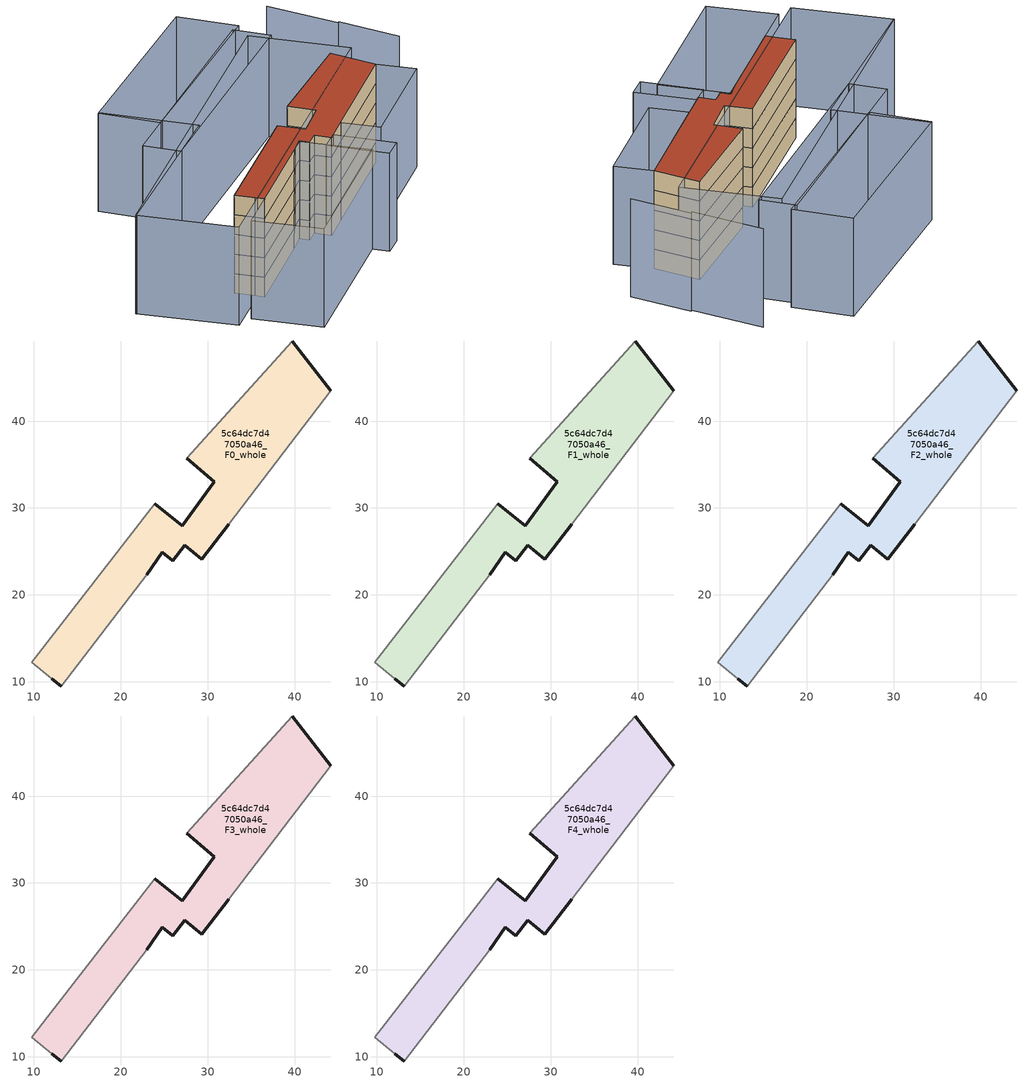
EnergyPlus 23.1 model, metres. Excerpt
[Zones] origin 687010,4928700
5c64dc7d47050a46_F0_whole
 floor ground (EU_floor_Construction): 39.74,49.22 44.18,43.51 32.39,28.12 29.33,24.12 27.38,25.69 25.96,23.93 24.76,24.89 22.99,22.31 13.12,9.51 12.02,10.37 9.72,12.24 23.88,30.48 27.04,27.94 30.76,33.01 27.6,35.75 z0
 wall outside (EU_wall_Construction): 12.02,10.37 13.12,9.51 / 22.99,22.31 24.76,24.89 25.96,23.93 27.38,25.69 29.33,24.12 32.39,28.12 / 44.18,43.51 39.74,49.22 / 27.6,35.75 30.76,33.01 27.04,27.94 23.88,30.48 z0:3
 wall adiabatic (EU_wall_Construction): 23.88,30.48 9.72,12.24 12.02,10.37 / 13.12,9.51 22.99,22.31 / 32.39,28.12 44.18,43.51 / 39.74,49.22 27.6,35.75 z0:3
5c64dc7d47050a46_F1_whole
 floor to 5c64dc7d47050a46_F0_whole (EU_floor_Construction): 39.74,49.22 44.18,43.51 32.39,28.12 29.33,24.12 27.38,25.69 25.96,23.93 24.76,24.89 22.99,22.31 13.12,9.51 12.02,10.37 9.72,12.24 23.88,30.48 27.04,27.94 30.76,33.01 27.6,35.75 z3
 wall outside (EU_wall_Construction): 12.02,10.37 13.12,9.51 / 22.99,22.31 24.76,24.89 25.96,23.93 27.38,25.69 29.33,24.12 32.39,28.12 / 44.18,43.51 39.74,49.22 / 27.6,35.75 30.76,33.01 27.04,27.94 23.88,30.48 z3:6
 wall adiabatic (EU_wall_Construction): 23.88,30.48 9.72,12.24 12.02,10.37 / 13.12,9.51 22.99,22.31 / 32.39,28.12 44.18,43.51 / 39.74,49.22 27.6,35.75 z3:6
5c64dc7d47050a46_F2_whole
 floor to 5c64dc7d47050a46_F1_whole (EU_floor_Construction): 39.74,49.22 44.18,43.51 32.39,28.12 29.33,24.12 27.38,25.69 25.96,23.93 24.76,24.89 22.99,22.31 13.12,9.51 12.02,10.37 9.72,12.24 23.88,30.48 27.04,27.94 30.76,33.01 27.6,35.75 z6
 wall outside (EU_wall_Construction): 12.02,10.37 13.12,9.51 / 22.99,22.31 24.76,24.89 25.96,23.93 27.38,25.69 29.33,24.12 32.39,28.12 / 44.18,43.51 39.74,49.22 / 27.6,35.75 30.76,33.01 27.04,27.94 23.88,30.48 z6:9
 wall adiabatic (EU_wall_Construction): 23.88,30.48 9.72,12.24 12.02,10.37 / 13.12,9.51 22.99,22.31 / 32.39,28.12 44.18,43.51 / 39.74,49.22 27.6,35.75 z6:9
5c64dc7d47050a46_F3_whole
 floor to 5c64dc7d47050a46_F2_whole (EU_floor_Construction): 39.74,49.22 44.18,43.51 32.39,28.12 29.33,24.12 27.38,25.69 25.96,23.93 24.76,24.89 22.99,22.31 13.12,9.51 12.02,10.37 9.72,12.24 23.88,30.48 27.04,27.94 30.76,33.01 27.6,35.75 z9
 wall outside (EU_wall_Construction): 12.02,10.37 13.12,9.51 / 22.99,22.31 24.76,24.89 25.96,23.93 27.38,25.69 29.33,24.12 32.39,28.12 / 44.18,43.51 39.74,49.22 / 27.6,35.75 30.76,33.01 27.04,27.94 23.88,30.48 z9:12
 wall adiabatic (EU_wall_Construction): 23.88,30.48 9.72,12.24 12.02,10.37 / 13.12,9.51 22.99,22.31 / 32.39,28.12 44.18,43.51 / 39.74,49.22 27.6,35.75 z9:12
5c64dc7d47050a46_F4_whole
 floor to 5c64dc7d47050a46_F3_whole (EU_floor_Construction): 39.74,49.22 44.18,43.51 32.39,28.12 29.33,24.12 27.38,25.69 25.96,23.93 24.76,24.89 22.99,22.31 13.12,9.51 12.02,10.37 9.72,12.24 23.88,30.48 27.04,27.94 30.76,33.01 27.6,35.75 z12
 wall outside (EU_wall_Construction): 12.02,10.37 13.12,9.51 / 22.99,22.31 24.76,24.89 25.96,23.93 27.38,25.69 29.33,24.12 32.39,28.12 / 44.18,43.51 39.74,49.22 / 27.6,35.75 30.76,33.01 27.04,27.94 23.88,30.48 z12:15
 wall adiabatic (EU_wall_Construction): 23.88,30.48 9.72,12.24 12.02,10.37 / 13.12,9.51 22.99,22.31 / 32.39,28.12 44.18,43.51 / 39.74,49.22 27.6,35.75 z12:15
 roof outside (EU_roof_Construction): 29.33,24.12 32.39,28.12 44.18,43.51 39.74,49.22 27.6,35.75 30.76,33.01 27.04,27.94 23.88,30.48 9.72,12.24 12.02,10.37 13.12,9.51 22.99,22.31 24.76,24.89 25.96,23.93 27.38,25.69 z15
shading: 2.88,44.02 14,34.84 / 14,34.84 -5.34,11.38 / 50.66,50.51 44.77,58.09 / 44.52,57.76 37.59,66.61 / 8.7,3.76 24.74,24.57 / 24.74,24.57 32.98,18.22 / 32.98,18.22 16.94,-2.59 / 16.94,-2.59 8.7,3.76 / 6.33,2.47 -5.33,11.54 / -5.33,11.54 31.39,58.77 / 31.39,58.77 43.06,49.7 / 43.06,49.7 6.33,2.47 / 34.78,16.37 27.69,22.07 / 27.69,22.07 29.88,24.79 / 29.88,24.79 36.97,19.09 / 36.97,19.09 34.78,16.37 / 32.34,28.04 44.18,43.51 / 44.18,43.51 48.81,39.97 / 48.81,39.97 36.96,24.5 / 36.96,24.5 32.34,28.04 / 34.45,57.7 8.51,28.19 / 8.51,28.19 4.31,31.88 / 4.31,31.88 30.25,61.39 / 30.25,61.39 34.45,57.7 / 31.53,62.21 9.47,37.75 / 9.47,37.75 2.68,43.87 / 2.68,43.87 24.73,68.34 / 24.73,68.34 31.53,62.21 z0:15
[Building]
EU S2 Campaign: North Axis=0; Terrain=City; Solar Distribution=FullExterior
[Site:Location]
Bologna: Latitude=44.5; Longitude=11.25; Time Zone=1; Elevation=37
[SizingPeriod:WeatherFileDays]
AnnualSizingPeriod: Begin Month=1; Begin Day of Month=1; End Month=12; End Day of Month=31; Day of Week for Start Day=Monday; Use Weather File Daylight Saving Period=No; Use Weather File Rain and Snow Indicators=No
[MATERIAL]
EU_InternalMass_Material: Roughness=MediumRough; Thickness=0.1; Conductivity=1; Density=1800; Specific Heat=900; Thermal Absorptance=0.9; Solar Absorptance=0.7; Visible Absorptance=0.7
[MATERIAL:NOMASS] Roughness=MediumRough; Thermal Absorptance=0.9; Solar Absorptance=0.7; Visible Absorptance=0.7
Name | Thermal Resistance
EU_wall_NoMass | 0.905828
EU_roof_NoMass | 0.37593
EU_floor_NoMass | 0.67114
[CONSTRUCTION]
EU_wall_Construction: EU_wall_NoMass
EU_roof_Construction: EU_roof_NoMass
EU_floor_Construction: EU_floor_NoMass
EU_InternalMass_Construction: EU_InternalMass_Material
[ZONE] Type=1; Multiplier=1; Ceiling Height=autocalculate; Floor Area=autocalculate; Part of Total Floor Area=Yes
Name | Volume
5c64dc7d47050a46_F0_whole | 810.434
5c64dc7d47050a46_F1_whole; 5c64dc7d47050a46_F2_whole; 5c64dc7d47050a46_F3_whole; 5c64dc7d47050a46_F4_whole | 810.432
[INTERNALMASS] Construction=EU_InternalMass_Construction; Surface Area=270.144
Name | Zone or ZoneList
5c64dc7d47050a46_F0_whole_EU_InternalMass | 5c64dc7d47050a46_F0_whole
5c64dc7d47050a46_F1_whole_EU_InternalMass | 5c64dc7d47050a46_F1_whole
5c64dc7d47050a46_F2_whole_EU_InternalMass | 5c64dc7d47050a46_F2_whole
5c64dc7d47050a46_F3_whole_EU_InternalMass | 5c64dc7d47050a46_F3_whole
5c64dc7d47050a46_F4_whole_EU_InternalMass | 5c64dc7d47050a46_F4_whole
[OTHEREQUIPMENT] Fuel Type=Electricity; Design Level Calculation Method=Watts/Area; Power per Zone Floor Area=1; Fraction Latent=0; Fraction Radiant=0; Fraction Lost=0; Carbon Dioxide Generation Rate=0; EndUse Subcategory=EU_Step8_InternalGains
Name | Zone or ZoneList or Space or SpaceList | Schedule
EU_Step8_InternalGain_5c64dc7d47050a46_F0_whole_f000 | 5c64dc7d47050a46_F0_whole | EU_Step8_GainSchedule_5c64dc7d47050a46_F0_whole_f000
EU_Step8_InternalGain_5c64dc7d47050a46_F1_whole_f000 | 5c64dc7d47050a46_F1_whole | EU_Step8_GainSchedule_5c64dc7d47050a46_F1_whole_f000
EU_Step8_InternalGain_5c64dc7d47050a46_F2_whole_f000 | 5c64dc7d47050a46_F2_whole | EU_Step8_GainSchedule_5c64dc7d47050a46_F2_whole_f000
EU_Step8_InternalGain_5c64dc7d47050a46_F3_whole_f000 | 5c64dc7d47050a46_F3_whole | EU_Step8_GainSchedule_5c64dc7d47050a46_F3_whole_f000
EU_Step8_InternalGain_5c64dc7d47050a46_F4_whole_f000 | 5c64dc7d47050a46_F4_whole | EU_Step8_GainSchedule_5c64dc7d47050a46_F4_whole_f000
[ZONEVENTILATION:DESIGNFLOWRATE] Schedule=EU_AlwaysOn; Design Flow Rate Calculation Method=AirChanges/Hour; Air Changes per Hour=0.73129; Ventilation Type=Natural; Fan Pressure Rise=0; Fan Total Efficiency=1; Constant Term Coefficient=1; Temperature Term Coefficient=0; Velocity Term Coefficient=0; Velocity Squared Term Coefficient=0; Minimum Indoor Temperature=-100; Maximum Indoor Temperature=100; Delta Temperature=-100; Minimum Outdoor Temperature=-100; Maximum Outdoor Temperature=100; Maximum Wind Speed=40
Name | Zone or ZoneList or Space or SpaceList
EU_ConstantAir_5c64dc7d47050a46_F0_whole | 5c64dc7d47050a46_F0_whole
EU_ConstantAir_5c64dc7d47050a46_F1_whole | 5c64dc7d47050a46_F1_whole
EU_ConstantAir_5c64dc7d47050a46_F2_whole | 5c64dc7d47050a46_F2_whole
EU_ConstantAir_5c64dc7d47050a46_F3_whole | 5c64dc7d47050a46_F3_whole
EU_ConstantAir_5c64dc7d47050a46_F4_whole | 5c64dc7d47050a46_F4_whole
[HVACTEMPLATE:THERMOSTAT] Constant Heating Setpoint=20; Constant Cooling Setpoint=50
EU_HeatOnly_5c64dc7d47050a46_F0_whole; EU_HeatOnly_5c64dc7d47050a46_F1_whole; EU_HeatOnly_5c64dc7d47050a46_F2_whole; EU_HeatOnly_5c64dc7d47050a46_F3_whole; EU_HeatOnly_5c64dc7d47050a46_F4_whole
[HVACTEMPLATE:ZONE:IDEALLOADSAIRSYSTEM] System Availability Schedule=EU_AlwaysOn; Maximum Heating Supply Air Temperature=50; Minimum Cooling Supply Air Temperature=13; Maximum Heating Supply Air Humidity Ratio=0.0156; Minimum Cooling Supply Air Humidity Ratio=0.0077; Heating Limit=NoLimit; Cooling Limit=NoLimit; Heating Availability Schedule=EU_AlwaysOn; Cooling Availability Schedule=EU_CoolingOff; Dehumidification Control Type=ConstantSensibleHeatRatio; Cooling Sensible Heat Ratio=0.7; Dehumidification Setpoint=60; Humidification Control Type=None; Humidification Setpoint=30; Outdoor Air Method=None; Outdoor Air Flow Rate per Person=0.00944; Outdoor Air Flow Rate per Zone Floor Area=0; Outdoor Air Flow Rate per Zone=0; Demand Controlled Ventilation Type=None; Outdoor Air Economizer Type=NoEconomizer; Heat Recovery Type=None; Sensible Heat Recovery Effectiveness=0.7; Latent Heat Recovery Effectiveness=0.65
Name | Template Thermostat
5c64dc7d47050a46_F0_whole | EU_HeatOnly_5c64dc7d47050a46_F0_whole
5c64dc7d47050a46_F1_whole | EU_HeatOnly_5c64dc7d47050a46_F1_whole
5c64dc7d47050a46_F2_whole | EU_HeatOnly_5c64dc7d47050a46_F2_whole
5c64dc7d47050a46_F3_whole | EU_HeatOnly_5c64dc7d47050a46_F3_whole
5c64dc7d47050a46_F4_whole | EU_HeatOnly_5c64dc7d47050a46_F4_whole
[SIZING:ZONE] Zone Cooling Design Supply Air Temperature Input Method=SupplyAirTemperature; Zone Cooling Design Supply Air Temperature=13; Zone Heating Design Supply Air Temperature Input Method=SupplyAirTemperature; Zone Heating Design Supply Air Temperature=50; Zone Cooling Design Supply Air Humidity Ratio=0.008; Zone Heating Design Supply Air Humidity Ratio=0.008; Cooling Design Air Flow Method=DesignDay; Cooling Design Air Flow Rate=0; Cooling Minimum Air Flow per Zone Floor Area=0.000762; Cooling Minimum Air Flow=0; Cooling Minimum Air Flow Fraction=0.2; Heating Design Air Flow Method=DesignDay; Heating Design Air Flow Rate=0; Heating Maximum Air Flow per Zone Floor Area=0.002032; Heating Maximum Air Flow=0.141576; Heating Maximum Air Flow Fraction=0.3; Account for Dedicated Outdoor Air System=No; Dedicated Outdoor Air System Control Strategy=NeutralSupplyAir; Dedicated Outdoor Air Low Setpoint Temperature for Design=autosize; Dedicated Outdoor Air High Setpoint Temperature for Design=autosize; Zone Load Sizing Method=Sensible Load Only No Latent Load; Zone Latent Cooling Design Supply Air Humidity Ratio Input Method=HumidityRatioDifference; Zone Cooling Design Supply Air Humidity Ratio Difference=0.005; Zone Latent Heating Design Supply Air Humidity Ratio Input Method=HumidityRatioDifference; Zone Humidification Design Supply Air Humidity Ratio Difference=0.005
5c64dc7d47050a46_F0_whole; 5c64dc7d47050a46_F1_whole; 5c64dc7d47050a46_F2_whole; 5c64dc7d47050a46_F3_whole; 5c64dc7d47050a46_F4_whole
[SCHEDULE:CONSTANT]
Name | Hourly Value
EU_AlwaysOn | 1
EU_CoolingOff | 0
[SCHEDULE:FILE] Column Number=1; Rows to Skip at Top=0; Number of Hours of Data=8760; Column Separator=Comma; Interpolate to Timestep=No; Minutes per Item=60; Adjust Schedule for Daylight Savings=Yes
Name | File
EU_Step8_GainSchedule_5c64dc7d47050a46_F0_whole_f000 | ../../schedules/5c64dc7d47050a46/5c64dc7d47050a46_F0_whole_f000_gain.csv
EU_Step8_GainSchedule_5c64dc7d47050a46_F1_whole_f000 | ../../schedules/5c64dc7d47050a46/5c64dc7d47050a46_F1_whole_f000_gain.csv
EU_Step8_GainSchedule_5c64dc7d47050a46_F2_whole_f000 | ../../schedules/5c64dc7d47050a46/5c64dc7d47050a46_F2_whole_f000_gain.csv
EU_Step8_GainSchedule_5c64dc7d47050a46_F3_whole_f000 | ../../schedules/5c64dc7d47050a46/5c64dc7d47050a46_F3_whole_f000_gain.csv
EU_Step8_GainSchedule_5c64dc7d47050a46_F4_whole_f000 | ../../schedules/5c64dc7d47050a46/5c64dc7d47050a46_F4_whole_f000_gain.csv
